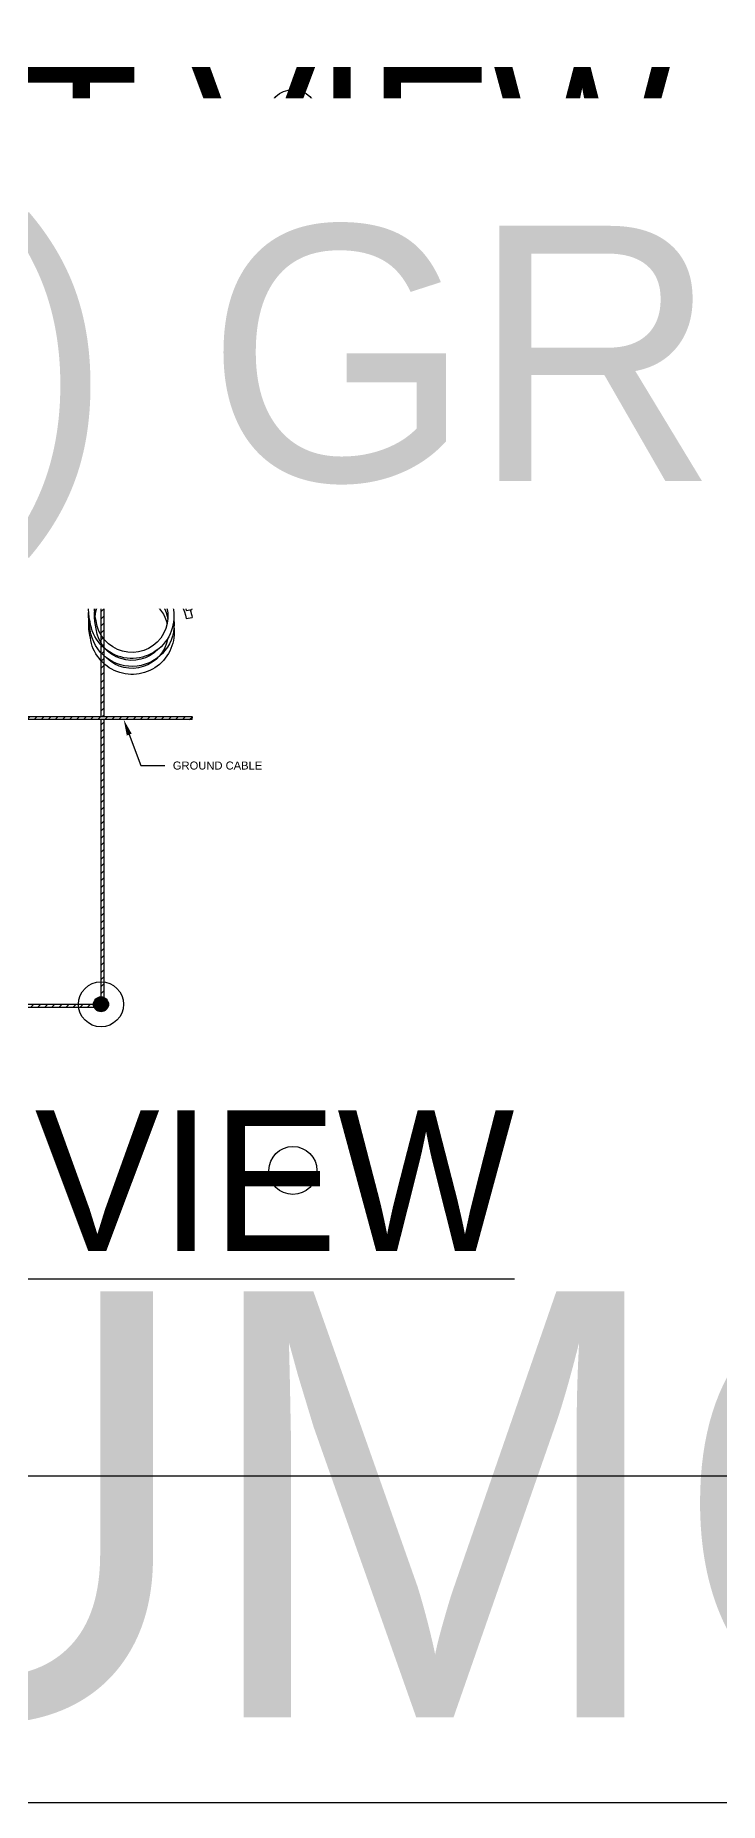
# Model space of a CAD drawing. Header units: feet. Extents: x -689 to 11593, y -511 to 1546.
# Drawn here: x 950 to 1035.6, y -40.8 to 180 of the extents above; entities that cross this region are included whole.
import ezdxf
from ezdxf import colors
from ezdxf.entities.mleader import LeaderData, LeaderLine
from ezdxf.enums import TextEntityAlignment as Align
from ezdxf.math import Vec2, Vec3

# ---------------------------------------------------------------- set-up
doc = ezdxf.new("R2018")
doc.units = ezdxf.units.FT
doc.header["$MEASUREMENT"] = 0
for name, color, linetype in [('E-CABL-ACF', 1, 'AC_CABLE_FEEDER'), ('E-DETL-6', 7, 'Continuous'), ('E-EQPM-ENCL', 8, 'Continuous'), ('E-GRND', 3, 'Continuous'), ('G-ANNO-TEXT', 1, 'Continuous')]:
    doc.layers.add(name, color=color, linetype=linetype)
doc.layers.add('G-NPLT', color=67, linetype='Continuous', plot=False)
doc.styles.add('NEI-A', font='arial.ttf')
doc.styles.get("Standard").update_dxf_attribs({"font": 'arial.ttf'})
doc.linetypes.add('AC_CABLE_FEEDER', pattern='A,0.2,-0.05,0,-0.05,0.2,-0.12,["ACF",Standard,S=0.1,R=0,X=-0.05,Y=-0.05],-0.3,0.2,-0.05,0,-0.05', length=1.22)

# ---------------------------------------------------------------- blocks, each defined once
blk = doc.blocks.new('*U11')
at = {"color": 7, "lineweight": 30, "width": 0.8, "flags": 104}
blk.add_attdef('DETAIL_TITLE', text='', height=0.109, dxfattribs=at).set_placement((0.702, -0.004), align=Align.MIDDLE_LEFT)
at = {"color": 153, "style": 'NEI-A'}
blk.add_attdef('DETAIL_NO', text='', height=0.188, dxfattribs=at).set_placement((0.375, 0), align=Align.MIDDLE_CENTER)
at = {"color": 6, "lineweight": 30, "width": 0.8, "flags": 104}
blk.add_attdef('(EXXXX)', text='', height=0.109, dxfattribs=at).set_placement((0.877, -0.401), align=Align.MIDDLE_CENTER)
blk = doc.blocks.new('GRND_ROD')
at = {"linetype": 'Continuous'}
h = blk.add_hatch(color=256, dxfattribs=at)
edge = h.paths.add_edge_path()
edge.add_arc((0, 0), 0.0312, 0, 360)
for radius in [0.0937, 0.0312]:
    blk.add_circle((0, 0), radius, dxfattribs=at)
blk = doc.blocks.new('DETAIL_TITLE')
blk.add_circle((0.592, -0.513), 0.25)
at = {"style": 'NEI-A', "flags": 8}
blk.add_attdef('#', text='', height=0.2, dxfattribs=at).set_placement((0.592, -0.511), align=Align.MIDDLE_CENTER)
at = {"lineweight": 30, "flags": 104}
blk.add_attdef('DETAIL_TITLE', text='', height=0.2, dxfattribs=at).set_placement((0.91, -0.525), align=Align.BOTTOM_LEFT)
at = {"style": 'NEI-A'}
for tag, p in [('SCALE:', (0.939, -0.738)), ('1"_=_', (1.547, -0.738))]:
    blk.add_attdef(tag, text='', height=0.1, dxfattribs=at).set_placement(p, align=Align.BOTTOM_LEFT)

msp = doc.modelspace()

# ---------------------------------------------------------------- linework, layer by layer
at = {"layer": 'E-CABL-ACF', "linetype": 'Continuous', "flags": 128}
for points in [[(959.62337, 112.62875), (961.36923, 112.65921)], [(872.24847, 111.10439), (957.79492, 112.59685)], [(872.26155, 110.3545), (957.3822, 111.83953)], [(891.18911, 110.43468), (957.26813, 111.58751)], [(891.2022, 109.68479), (956.98844, 110.83251)], [(957.69995, 110.59489), (958.11829, 110.60219)], [(957.99353, 110.85005), (958.24871, 110.8545)], [(958.57928, 111.61038), (958.7261, 111.61294)], [(958.74354, 110.61309), (961.40411, 110.65951)], [(958.81182, 111.86448), (958.9183, 111.86633)], [(958.93575, 110.86649), (961.39975, 110.90947)], [(959.64081, 111.6289), (961.38667, 111.65936)], [(960.08493, 111.88669), (961.38231, 111.90932)], [(957.5114, 109.84148), (957.80073, 109.84653)], [(958.26615, 109.85465), (961.4172, 109.90963)], [(968.82938, 109.15874), (969.56718, 109.29345)], [(968.84682, 108.1589), (969.58462, 108.2936)], [(968.86426, 107.15905), (969.60207, 107.29376)]]:
    msp.add_lwpolyline(points, dxfattribs=at)
for points in [[(906.9924, 108.6454, -0.247160523), (909.28154, 109.75017), (956.91467, 110.58119)], [(957.47728, 107.40872, -0.181345155), (959.76048, 111.73779, -0.013982918), (960.08493, 111.88669)], [(908.12718, 108.6454, -0.197813242), (909.2984, 109.00035), (956.74754, 109.82816)], [(961.4172, 109.90963, -0.388575236), (966.48927, 106.52192, -0.388575236)], [(969.33994, 109.25196, -0.034704117), (969.58462, 108.2936)], [(969.35739, 108.25212, -0.034704117), (969.60207, 107.29376)], [(967.31446, 107.03266, -0.992000971), (956.86256, 105.76604, -0.070000573), (956.66478, 107.90347, -0.070000573)], [(967.25114, 106.53148, -1.040787616), (956.88001, 104.76619, -0.070000573), (956.68223, 106.90362, -0.070000573)], [(966.55652, 104.69371, -0.605032234), (958.9494, 102.21151, -0.605032234)]]:
    msp.add_lwpolyline(points, format="xyb", dxfattribs=at)
at = {"layer": 'E-DETL-6', "color": 64, "linetype": 'Continuous', "flags": 128}
for points in [[(820.53833, 94.53287), (820.53833, 58.5832), (958.586, 58.5832), (958.586, 94.53287)], [(820.91333, 94.53287), (820.91333, 58.9582), (958.211, 58.9582), (958.211, 94.53287)]]:
    msp.add_lwpolyline(points, dxfattribs=at)
at = {"layer": 'E-EQPM-ENCL'}
for centre in [(982.211, 170.27305), (982.211, 38.19239)]:
    msp.add_circle(centre, 3, dxfattribs=at)

# ---------------------------------------------------------------- block references
at = {"layer": 'E-GRND', "xscale": 30.07999935866164, "yscale": 30.07999935866164, "zscale": 30.07999935866164, "rotation": 270}
msp.add_blockref('GRND_ROD', (958.211, 58.9582), dxfattribs=at)
at = {"layer": 'G-ANNO-TEXT'}
ref = msp.add_blockref('DETAIL_TITLE', (873.09136, 178.31229), dxfattribs=dict(at, xscale=9.857445537557316, yscale=9.857445537557316, zscale=9.857445537557316))
ref.add_attrib('#', '1', dxfattribs={"layer": '0', "height": 1.97149, "style": 'NEI-A'}).set_placement((878.92893, 173.27613), align=Align.MIDDLE_CENTER)
lines = msp.add_mtext('{\\LFRONT VIEW}', dxfattribs={"layer": '0', "insert": (882.06061, 176.093), "char_height": 17.5570628, "attachment_point": 1})
ref.add_attrib('DETAIL_TITLE', '', (882.06061, 176.093)).embed_mtext(lines)
ref.add_attrib('SCALE:', 'SCALE:', dxfattribs={"layer": '0', "height": 0.985745, "style": 'NEI-A'}).set_placement((882.34404, 173.07149), align=Align.TOP_LEFT)
ref.add_attrib('1"_=_', 'NTS', dxfattribs={"layer": '0', "height": 0.985745, "style": 'NEI-A'}).set_placement((887.8615, 173.07149), align=Align.TOP_LEFT)
ref = msp.add_blockref('DETAIL_TITLE', (873.09136, 47.92065), dxfattribs=dict(at, xscale=9.857445537557316, yscale=9.857445537557316, zscale=9.857445537557316))
ref.add_attrib('#', '2', dxfattribs={"layer": '0', "height": 1.97149, "style": 'NEI-A'}).set_placement((878.92893, 42.88448), align=Align.MIDDLE_CENTER)
lines = msp.add_mtext('{\\LPLAN VIEW}', dxfattribs={"layer": '0', "insert": (882.06061, 45.70136), "char_height": 17.5570628, "attachment_point": 1})
ref.add_attrib('DETAIL_TITLE', '', (882.06061, 45.70136)).embed_mtext(lines)
ref.add_attrib('SCALE:', 'SCALE:', dxfattribs={"layer": '0', "height": 0.985745, "style": 'NEI-A'}).set_placement((882.34404, 42.67984), align=Align.TOP_LEFT)
ref.add_attrib('1"_=_', 'NTS', dxfattribs={"layer": '0', "height": 0.985745, "style": 'NEI-A'}).set_placement((887.8615, 42.67984), align=Align.TOP_LEFT)
ref = msp.add_blockref('DETAIL_TITLE', (209.64301, 25.29851), dxfattribs=dict(at, xscale=9.857445537557316, yscale=9.857445537557316, zscale=9.857445537557316))
lines = msp.add_mtext('{\\LMEDIUM VOLTAGE JUMCTION CABINET}', dxfattribs={"layer": '0', "insert": (218.61226, 23.07923), "char_height": 53.2416123, "attachment_point": 1})
ref.add_attrib('DETAIL_TITLE', '', (218.61226, 23.07923)).embed_mtext(lines)

# ---------------------------------------------------------------- leaders
ml = msp.add_multileader_mtext('Standard', dxfattribs=at)
ml.set_content('FIBERGLASS RISER ', color=256, style='NEI-A')
ml.set_leader_properties()
ml.build(insert=Vec2(0, 0))
ml.multileader.update_dxf_attribs({"dogleg_length": 3, "arrow_head_size": 2})
ctx = ml.context
ctx.base_point, ctx.char_height, ctx.arrow_head_size, ctx.landing_gap_size, ctx.plane_origin = Vec3(960.6412, 129.29847), 1, 2, 1, Vec3(917.15059, 96.3882)
notes = []
notes.append((ctx, [(0, (1, 1, 0), (957.6412, 129.29847), (1, 0), 3, [(0, [(946.211, 124.21592)], 0, [])])]))
ctx.mtext.insert, ctx.mtext.width, ctx.mtext.line_spacing_factor, ctx.mtext.flow_direction = Vec3(961.6412, 129.80699), 13.9675302, 0.6, 5
ctx.mtext.has_bg_fill, ctx.mtext.bg_color, ctx.mtext.bg_scale_factor, ctx.mtext.bg_transparency, ctx.mtext.use_window_bg_color = 1, -1073741824, 1.5, 0, 1
ml = msp.add_multileader_mtext('Standard', dxfattribs=at)
ml.set_content('POWER CABLE (TYP.)', color=256, style='NEI-A')
ml.set_leader_properties()
ml.build(insert=Vec2(0, 0))
ml.multileader.update_dxf_attribs({"dogleg_length": 3, "arrow_head_size": 2})
ctx = ml.context
ctx.base_point, ctx.char_height, ctx.arrow_head_size, ctx.landing_gap_size, ctx.plane_origin = Vec3(971.06557, 117.31566), 1, 2, 1, Vec3(921.95365, 112.38307)
notes.append((ctx, [(0, (1, 1, 0), (968.06557, 117.31566), (1, 0), 3, [(0, [(965.91499, 111.56771)], 0, [])])]))
ctx.mtext.insert, ctx.mtext.width, ctx.mtext.line_spacing_factor, ctx.mtext.flow_direction = Vec3(972.06557, 117.96266), 16.7150123, 0.6, 5
ctx.mtext.has_bg_fill, ctx.mtext.bg_color, ctx.mtext.bg_scale_factor, ctx.mtext.bg_transparency, ctx.mtext.use_window_bg_color = 1, -1073741824, 1.5, 0, 1
ml = msp.add_multileader_mtext('Standard', dxfattribs=at)
ml.set_content('GROUND CABLE', color=256, style='NEI-A')
ml.set_leader_properties()
ml.build(insert=Vec2(0, 0))
ml.multileader.update_dxf_attribs({"dogleg_length": 3, "arrow_head_size": 2})
ctx = ml.context
ctx.base_point, ctx.char_height, ctx.arrow_head_size, ctx.landing_gap_size, ctx.plane_origin = Vec3(966.19633, 88.78493), 1, 2, 1, Vec3(915.64742, 53.12188)
notes.append((ctx, [(0, (1, 1, 0), (963.19633, 88.78493), (1, 0), 3, [(0, [(961.04575, 94.53287)], 0, [])])]))
ctx.mtext.insert, ctx.mtext.width, ctx.mtext.line_spacing_factor, ctx.mtext.flow_direction = Vec3(967.19633, 89.29345), 12.7189718, 0.6, 5
ctx.mtext.has_bg_fill, ctx.mtext.bg_color, ctx.mtext.bg_scale_factor, ctx.mtext.bg_transparency, ctx.mtext.use_window_bg_color = 1, -1073741824, 1.5, 0, 1
for ctx, leaders in notes:
    for number, flags, end, landing, length, lines in leaders:
        leader = LeaderData()
        leader.index, (leader.has_last_leader_line, leader.has_dogleg_vector, leader.attachment_direction) = number, flags
        leader.last_leader_point, leader.dogleg_vector, leader.dogleg_length = Vec3(end), Vec3(landing), length
        for number, points, colour, breaks in lines:
            line = LeaderLine()
            line.index, line.vertices, line.color, line.breaks = number, Vec3.list(points), colors.encode_raw_color(colour), breaks
            leader.lines.append(line)
        ctx.leaders.append(leader)

# ---------------------------------------------------------------- next in the draw order: hatches: boundary and pattern name
at = {"layer": 'E-DETL-6'}
h = msp.add_hatch(dxfattribs=at)
h.set_pattern_fill('ANSI31', color=64, scale=5)
h.set_pattern_definition([(45, (861.60675, 0.81155), (-0.4419417, 0.4419417), [])])
h.paths.add_polyline_path([(924.83893, 94.90787), (958.586, 94.90787), (958.586, 146.64805), (820.53833, 146.64805), (820.53833, 58.5832), (958.586, 58.5832), (958.586, 94.53287), (924.83893, 94.53287)])
h.paths.add_polyline_path([(924.83893, 94.90787), (958.211, 94.90787), (958.211, 146.27305), (820.91333, 146.27305), (820.91333, 58.9582), (958.211, 58.9582), (958.211, 94.53287), (924.83893, 94.53287)], flags=17)
h = msp.add_hatch(dxfattribs=at)
h.set_pattern_fill('ANSI31', color=64, scale=5)
h.set_pattern_definition([(45, (775.2274, -117.2052), (-0.4419417, 0.4419417), [])])
edge = h.paths.add_edge_path()
edge.add_arc((969.63967, 94.62662), 0.11546, 125.7114329, 234.2885671, ccw=False)
edge.add_arc((969.50488, 94.81412), 0.11546, 305.7114329, 414.2885671)
edge.add_line((969.57228, 94.90787), (924.83893, 94.90787))
edge.add_line((924.83893, 94.90787), (924.83893, 94.53287))
edge.add_line((924.83893, 94.53287), (969.57228, 94.53287))

# ---------------------------------------------------------------- next in the draw order: linework, layer by layer
at = {"layer": 'E-CABL-ACF', "linetype": 'Continuous', "flags": 128}
for points in [[(961.36923, 112.65921, -2.421254653), (956.84512, 106.76589, -0.279411082), (959.30342, 114.36473, -0.502501952), (969.56718, 109.29345)], [(961.38231, 111.90932, -2.453978343), (957.58892, 106.86209, -0.278275708), (959.72559, 113.73749, -0.498068517), (968.82938, 109.15874)], [(965.36181, 103.33618, -0.631497156), (957.60637, 105.86225, -0.278275708), (959.74304, 112.73764, -0.498068517), (968.84682, 108.1589)], [(957.82981, 110.59715, -0.075851148), (959.3383, 112.36503, -0.395754275), (968.71829, 109.65457, -0.395754275)], [(959.32086, 113.36488, -0.290264714), (966.92728, 112.65834, -0.290264714)], [(961.38667, 111.65936, -0.197935515), (965.26471, 110.6357, -0.197935515)], [(961.39975, 110.90947, -0.421260996), (966.56487, 107.02332, -0.421260996)], [(961.40411, 110.65951, -0.287627231), (966.49485, 108.34085, -0.287627231)], [(964.53353, 112.0914, -0.27673266), (968.86426, 107.15905)]]:
    msp.add_lwpolyline(points, format="xyb", dxfattribs=at)
at = {"layer": 'E-DETL-6', "color": 64, "linetype": 'Continuous', "flags": 128}
for points in [[(958.586, 94.90787), (958.586, 146.64805), (820.53833, 146.64805), (820.53833, 94.90787)], [(958.211, 94.90787), (958.211, 146.27305), (820.91333, 146.27305), (820.91333, 94.90787)], [(969.57228, 94.53287), (924.83893, 94.53287), (924.83893, 94.90787), (969.57228, 94.90787)]]:
    msp.add_lwpolyline(points, dxfattribs=at)
msp.add_lwpolyline([(969.57228, 94.90787, -0.512701525), (969.57228, 94.72037, 0.512701525), (969.57228, 94.53287, 0.512701525), (969.57228, 94.72037, -0.512701525)], format="xyb", dxfattribs=at)
at = {"layer": 'G-NPLT'}
msp.add_lwpolyline([(643.05724, 328), (1139.05725, 328), (1139.05725, 0), (643.05724, 0)], close=True, dxfattribs=at)

# ---------------------------------------------------------------- next in the draw order: block references
at = {"layer": 'G-ANNO-TEXT'}
ref = msp.add_blockref('*U11', (825.09782, 156.30226), dxfattribs=dict(at, xscale=16.0625953099009, yscale=16.0625953099009, zscale=16.0625953099009))
lines = msp.add_mtext('(TYP.) GROUND ROD CONNECTION ', dxfattribs={"layer": '0', "color": 7, "insert": (836.37113, 156.2397), "char_height": 31.8851558, "attachment_point": 1, "bg_fill": 3, "box_fill_scale": 1.5, "bg_fill_color": 256, "bg_fill_transparency": 0})
ref.add_attrib('DETAIL_TITLE', '', (836.37113, 156.2397), dxfattribs={"flags": 104}).embed_mtext(lines)

doc.saveas('drawing.dxf')
